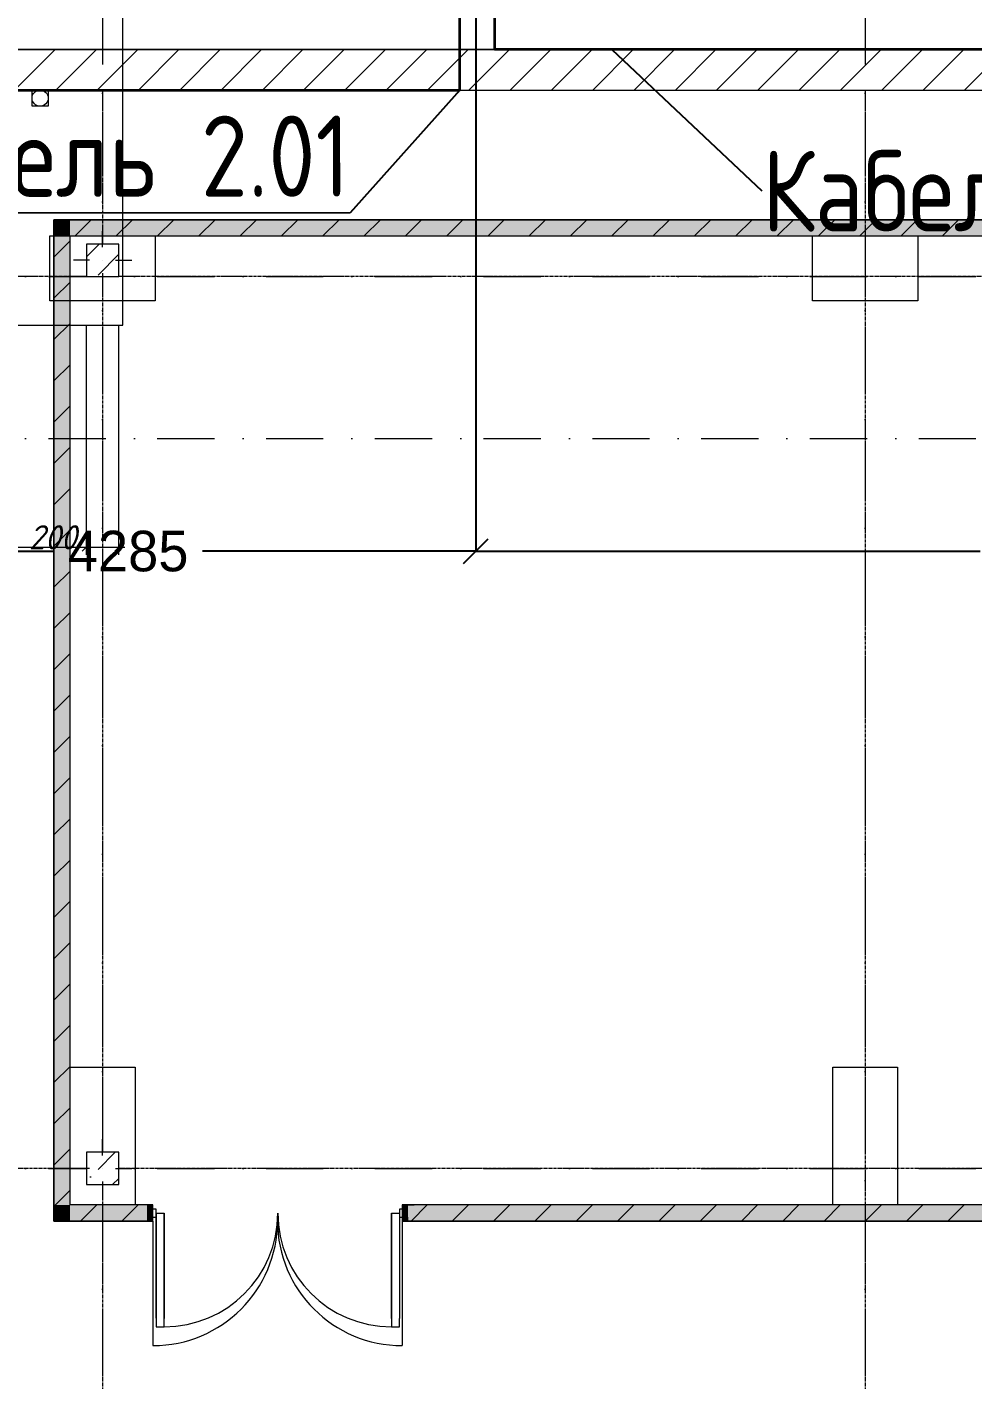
# Model space of a CAD drawing. Header units: millimetres. Extents: x 1499747 to 4230374, y -28481 to 441852.
# Drawn here: x 4004576 to 4010405, y 257398 to 265741 of the extents above; entities that cross this region are included whole.
import ezdxf
from ezdxf import colors
from ezdxf.entities.mleader import LeaderData, LeaderLine
from ezdxf.math import Vec2, Vec3
from ezdxf.xclip import XClip

# ---------------------------------------------------------------- set-up
doc = ezdxf.new("R2010")
doc.units = ezdxf.units.MM
doc.header["$MEASUREMENT"] = 0
doc.header["$XCLIPFRAME"] = 0
doc.set_wipeout_variables(frame=1)
for name, pattern in [('CENTER2', [28.575, 19.05, -3.175, 3.175, -3.175]), ('Dot & Dashed', [670.277762, 352.777767, -176.388884, 0, -141.111112]), ('Wipeout_Contour', [1000, 0, -1000]), ('Штрихпунктирная', [670.277762, 352.777767, -176.388884, 0, -141.111112])]:
    doc.linetypes.add(name, pattern=pattern)
for name, color, linetype in [('0_ANNOT_Dimensions', 7, 'Continuous'), ('13 этаж_25_Конструктив - Колонны', 7, 'Continuous'), ('Чертеж и Рисунок', 7, 'Continuous')]:
    doc.layers.add(name, color=color, linetype=linetype)
for name, color, linetype, lineweight in [('13 этаж_25_АР 06.03 custom_70_12 этаж_13_Интерьер - Мебель_Ном._пера__5_Ном._пера__5', 5, 'Continuous', 18), ('13 этаж_25_АР 06.03 custom_70_12 этаж_13_Интерьер - Мебель_Ном._пера__6_Ном._пера__6', 6, 'Continuous', 18), ('13 этаж_25_АР 06.03 custom_70_12 этаж_13_Интерьер - Мебель_Ном._пера__8_Ном._пера__8', 8, 'Continuous', 18), ('13 этаж_25_АР 06.03 custom_70__Оси_Ном._пера__8_Ном._пера__8', 8, 'Continuous', 18), ('13 этаж_25_АР 06.03 custom_70_контур_Ном._пера__1_Ном._пера__1', 1, 'Continuous', 18), ('13 этаж_25_АР 06.03 custom_70_мет. конструкции_Ном._пера__5_Ном._пера__5', 5, 'Continuous', 18), ('13 этаж_25_АР 06.03 custom_70_парапет 2_Ном._пера__8_Ном._пера__8', 8, 'Continuous', 18), ('13 этаж_25_АР 06.03 custom_70_Подложк_Ном._пера__1_Ном._пера__1', 1, 'Continuous', 18), ('13 этаж_25_АР 06.03 custom_70_Подложк_Ном._пера__8_Ном._пера__8', 8, 'Continuous', 18), ('13 этаж_25_Двери Archicad_Ном._пера__19_Ном._пера__255', 255, 'Continuous', 18), ('13 этаж_25_Двери Archicad_Ном._пера__23_Ном._пера__30', 30, 'Continuous', 18), ('13 этаж_25_Двери Archicad_Ном._пера__3_Ном._пера__30', 30, 'Continuous', 18), ('13 этаж_25_Двери Archicad_Ном._пера__47_Ном._пера__7', 7, 'Continuous', 18), ('13 этаж_25_Конструктив - Колонны_Ном._пера__170_Ном._пера__52', 52, 'Continuous', 18), ('13 этаж_25_Конструктив - Колонны_Ном._пера__20_Ном._пера__1', 1, 'Continuous', 18), ('13 этаж_25_Конструктив - Колонны_Ном._пера__28_Ном._пера__12', 12, 'Continuous', 18), ('13 этаж_25_Конструктив - Колонны_Ном._пера__7', 7, 'Continuous', 18), ('13 этаж_25_Конструктив - Перекрытия_Ном._пера__1_Ном._пера__7', 7, 'Continuous', 18), ('13 этаж_25_Конструктив - Стены Ненесущие Газоблок_Ном._пера__169_Ном._пера__83', 83, 'Continuous', 18), ('13 этаж_25_Конструктив - Стены Ненесущие Газоблок_Ном._пера__47_Ном._пера__7', 7, 'Continuous', 18), ('13 этаж_25_Конструктив - Стены Ненесущие Газоблок_Ном._пера__74_Ном._пера__255', 255, 'Continuous', 18), ('13 этаж_25_Парапет_Ном._пера__20_Ном._пера__1', 1, 'Continuous', 18), ('13 этаж_25_Размер - ГКЛ перегородки_Ном._пера__1_Ном._пера__7', 7, 'Continuous', 18), ('13 этаж_25_Элемент Модели - Оси_Ном._пера__2_Ном._пера__8', 8, 'Continuous', 18), ('FTP Cable', 130, 'Continuous', 30), ('ТП', 250, 'Continuous', 30)]:
    doc.layers.add(name, color=color, linetype=linetype, lineweight=lineweight)
doc.styles.add('ISOCPEUR_4', font='isocpeur.ttf', dxfattribs={"width": 0.85, "height": 250})
doc.styles.add('СГЕНЕРИР_СТИЛЬ_1', font='')
doc.styles.get('СГЕНЕРИР_СТИЛЬ_1').set_extended_font_data('GOST Common', italic=True)
doc.dimstyles.get("Standard").update_dxf_attribs({"dimtxt": 0.18, "dimasz": 0.18, "dimexe": 0.18, "dimexo": 0.0625, "dimgap": 0.09, "dimtad": 0, "dimtih": 1, "dimtoh": 1, "dimdec": 4, "dimzin": 0, "dimdsep": 46, "dimtxsty": 'Standard', "dimcen": 0.09, "dimadec": 0, "dimazin": 0, "dimtfac": 1, "dimtdec": 4, "dimtofl": 0, "dimtmove": 0, "dimatfit": 3, "dimfxl": 1, "dimtolj": 1, "dimtzin": 0, "dimarcsym": 0})
pattern_1 = [(45, (1162404.69, 34264.05), (-127.2792, 127.2792), [])]
pattern_2 = [(45, (1162404.7, 34264.05), (-183.8478, 183.8478), []), (45, (1162312.77, 34355.97), (-183.8478, 183.8478), [195, -65, 0, -65])]

# ---------------------------------------------------------------- blocks, each defined once
blk = doc.blocks.new('Чертеж_4_25', base_point=(1186000, 29700))
at = {"layer": '13 этаж_25_Двери Archicad_Ном._пера__19_Ном._пера__255', "linetype": 'Continuous', "true_color": 0xc7c8ca}
for points in [[(1172083, 40139.1), (1172115, 40139.1), (1172115, 40239.1), (1172083, 40239.1)], [(1173683, 40239.1), (1173651, 40239.1), (1173651, 40139.1), (1173683, 40139.1)]]:
    blk.add_hatch(color=9, dxfattribs=at).paths.add_polyline_path(points)
at = {"layer": '13 этаж_25_Конструктив - Стены Ненесущие Газоблок_Ном._пера__169_Ном._пера__83', "linetype": 'Continuous', "true_color": 0xc7c8ca}
h = blk.add_hatch(dxfattribs=at)
h.set_pattern_fill('БЛОКИ_БЕТОННЫЕ_ЭФФЕКТИВН_72', color=9, style=0, pattern_type=2)
h.set_pattern_definition(pattern_1)
h.paths.add_polyline_path([(1181154.7, 47364.1), (1169819.7, 47364.1), (1169819.7, 47114.1), (1181154.7, 47114.1)])
h = blk.add_hatch(dxfattribs=at)
h.set_pattern_fill('БЛОКИ_БЕТОННЫЕ_ЭФФЕКТИВН_72', color=9, style=0, pattern_type=2)
h.set_pattern_definition(pattern_1)
h.paths.add_polyline_path([(1171504.7, 46214.1), (1171604.7, 46214.1), (1171504.7, 46314.1)])
h = blk.add_hatch(dxfattribs=at)
h.set_pattern_fill('БЛОКИ_БЕТОННЫЕ_ЭФФЕКТИВН_72', color=9, style=0, pattern_type=2)
h.set_pattern_definition(pattern_1)
h.paths.add_polyline_path([(1171504.7, 46314.1), (1171604.7, 46214.1), (1171604.7, 46314.1)])
h = blk.add_hatch(dxfattribs=at)
h.set_pattern_fill('БЛОКИ_БЕТОННЫЕ_ЭФФЕКТИВН_72', color=9, style=0, pattern_type=2)
h.set_pattern_definition(pattern_1)
h.paths.add_polyline_path([(1180809.7, 46314.1), (1171604.7, 46314.1), (1171604.7, 46214.1), (1180809.7, 46214.1)])
h = blk.add_hatch(dxfattribs=at)
h.set_pattern_fill('БЛОКИ_БЕТОННЫЕ_ЭФФЕКТИВН_72', color=9, style=0, pattern_type=2)
h.set_pattern_definition(pattern_1)
h.paths.add_polyline_path([(1171504.7, 46214.1), (1171504.7, 40239.1), (1171604.7, 40239.1), (1171604.7, 46214.1)])
at = {"layer": '13 этаж_25_Конструктив - Стены Ненесущие Газоблок_Ном._пера__169_Ном._пера__83', "linetype": 'Continuous'}
h = blk.add_hatch(dxfattribs=at)
h.set_pattern_fill('БЛОКИ_БЕТОННЫЕ_ЭФФЕКТИВН_72', color=256, style=0, pattern_type=2)
h.set_pattern_definition(pattern_1)
h.paths.add_polyline_path([(1171604.7, 40239.1), (1171504.7, 40239.1), (1171504.7, 40139.1)])
at = {"layer": '13 этаж_25_Конструктив - Стены Ненесущие Газоблок_Ном._пера__169_Ном._пера__83', "linetype": 'Continuous', "true_color": 0xc7c8ca}
h = blk.add_hatch(dxfattribs=at)
h.set_pattern_fill('БЛОКИ_БЕТОННЫЕ_ЭФФЕКТИВН_72', color=9, style=0, pattern_type=2)
h.set_pattern_definition(pattern_1)
h.paths.add_polyline_path([(1171604.7, 40239.1), (1171504.7, 40139.1), (1171604.7, 40139.1)])
h = blk.add_hatch(dxfattribs=at)
h.set_pattern_fill('БЛОКИ_БЕТОННЫЕ_ЭФФЕКТИВН_72', color=9, style=0, pattern_type=2)
h.set_pattern_definition(pattern_1)
h.paths.add_polyline_path([(1171604.7, 40139.1), (1172083, 40139.1), (1172083, 40239.1), (1171604.7, 40239.1)])
h = blk.add_hatch(dxfattribs=at)
h.set_pattern_fill('БЛОКИ_БЕТОННЫЕ_ЭФФЕКТИВН_72', color=9, style=0, pattern_type=2)
h.set_pattern_definition(pattern_1)
h.paths.add_polyline_path([(1173683, 40139.1), (1180809.7, 40139.1), (1180809.7, 40239.1), (1173683, 40239.1)])
at = {"layer": '13 этаж_25_Конструктив - Стены Ненесущие Газоблок_Ном._пера__74_Ном._пера__255', "linetype": 'Continuous', "true_color": 0xc7c8ca}
for points in [[(1171504.7, 46214.1), (1171604.7, 46214.1), (1171504.7, 46314.1)], [(1171504.7, 46314.1), (1171604.7, 46214.1), (1171604.7, 46314.1)], [(1180809.7, 46314.1), (1171604.7, 46314.1), (1171604.7, 46214.1), (1180809.7, 46214.1)], [(1171504.7, 46214.1), (1171504.7, 40239.1), (1171604.7, 40239.1), (1171604.7, 46214.1)], [(1171604.7, 40239.1), (1171504.7, 40239.1), (1171504.7, 40139.1)], [(1171604.7, 40239.1), (1171504.7, 40139.1), (1171604.7, 40139.1)], [(1171604.7, 40139.1), (1172083, 40139.1), (1172083, 40239.1), (1171604.7, 40239.1)], [(1173683, 40139.1), (1180809.7, 40139.1), (1180809.7, 40239.1), (1173683, 40239.1)]]:
    blk.add_hatch(color=9, dxfattribs=at).paths.add_polyline_path(points)
at = {"layer": '13 этаж_25_АР 06.03 custom_70_12 этаж_13_Интерьер - Мебель_Ном._пера__5_Ном._пера__5', "color": 9, "linetype": 'Continuous', "true_color": 0xc7c8ca, "flags": 128}
for points in [[(1171604.7, 41089.1), (1172004.7, 41089.1), (1172004.7, 40239.1), (1171604.7, 40239.1)], [(1176304.7, 41089.1), (1176704.7, 41089.1), (1176704.7, 40239.1), (1176304.7, 40239.1)]]:
    blk.add_lwpolyline(points, close=True, dxfattribs=at)
at = {"layer": '13 этаж_25_АР 06.03 custom_70_12 этаж_13_Интерьер - Мебель_Ном._пера__6_Ном._пера__6', "color": 9, "linetype": 'Continuous', "true_color": 0xc7c8ca, "flags": 128}
for points in [[(1171479.7, 46214.1), (1172129.7, 46214.1), (1172129.7, 45814.1), (1171479.7, 45814.1)], [(1176179.7, 46214.1), (1176829.7, 46214.1), (1176829.7, 45814.1), (1176179.7, 45814.1)]]:
    blk.add_lwpolyline(points, close=True, dxfattribs=at)
at = {"layer": '13 этаж_25_АР 06.03 custom_70_12 этаж_13_Интерьер - Мебель_Ном._пера__8_Ном._пера__8', "color": 9, "linetype": 'Continuous', "true_color": 0xc7c8ca, "flags": 128}
for points in [[(1171479.7, 46214.1), (1172129.7, 46214.1), (1172129.7, 45814.1), (1171479.7, 45814.1)], [(1176179.7, 46214.1), (1176829.7, 46214.1), (1176829.7, 45814.1), (1176179.7, 45814.1)], [(1171604.7, 41089.1), (1172004.7, 41089.1), (1172004.7, 40239.1), (1171604.7, 40239.1)], [(1176304.7, 41089.1), (1176704.7, 41089.1), (1176704.7, 40239.1), (1176304.7, 40239.1)]]:
    blk.add_lwpolyline(points, close=True, dxfattribs=at)
at = {"layer": '13 этаж_25_АР 06.03 custom_70__Оси_Ном._пера__8_Ном._пера__8', "color": 9, "linetype": 'CENTER2', "true_color": 0xc7c8ca}
for p, q in [((1171804.7, 47114.1), (1171804.7, 32314.1)), ((1176504.7, 47114.1), (1176504.7, 32314.1)), ((1181154.7, 45964.1), (1169819.7, 45964.1)), ((1200719.9, 40464.1), (1169819.7, 40464.1))]:
    blk.add_line(p, q, dxfattribs=at)
at = {"layer": '13 этаж_25_АР 06.03 custom_70_контур_Ном._пера__1_Ном._пера__1', "color": 9, "linetype": 'Continuous', "true_color": 0xc7c8ca, "flags": 128}
for points in [[(1172084.7, 40139.1), (1171504.7, 40139.1), (1171504.7, 46314.1), (1180909.7, 46314.1), (1180909.7, 40139.1)], [(1172084.7, 40239.1), (1171604.7, 40239.1), (1171604.7, 46214.1), (1180809.7, 46214.1), (1180809.7, 40239.1)], [(1171504.7, 40139.1), (1172084.7, 40139.1), (1172084.7, 40239.1)], [(1172084.7, 40139.1), (1172084.7, 40162.6), (1172134.7, 40162.6), (1172134.7, 40212.6), (1172084.7, 40212.6), (1172084.7, 40162.6), (1172134.7, 40162.6), (1172134.7, 40187.6), (1172184.7, 40187.6), (1172184.7, 39537.6)], [(1173584.7, 39537.6), (1173584.7, 40187.6), (1173634.7, 40187.6), (1173634.7, 40162.6), (1173684.7, 40162.6), (1173684.7, 40212.6), (1173634.7, 40212.6), (1173634.7, 40162.6), (1173684.7, 40162.6), (1173684.7, 40139.1), (1173684.7, 40237.6)], [(1180509.7, 40239.1), (1173684.7, 40239.1)], [(1173684.7, 40139.1), (1173684.7, 40239.1)], [(1172134.7, 40187.6), (1172134.7, 39487.6), (1172184.7, 39487.6), (1172184.7, 40187.6)], [(1172134.7, 39539.6), (1172134.7, 40162.6)], [(1173584.7, 40187.6), (1173634.7, 40187.6), (1173634.7, 39537.6)], [(1173584.7, 39537.6), (1173584.7, 40187.6), (1173634.7, 40187.6)], [(1173584.7, 40187.6), (1173584.7, 39487.6), (1173634.7, 39487.6), (1173634.7, 39537.6)], [(1173634.7, 40187.6), (1173634.7, 39537.6)], [(1180509.7, 40139.1), (1173684.7, 40139.1)]]:
    blk.add_lwpolyline(points, dxfattribs=at)
at = {"layer": '13 этаж_25_АР 06.03 custom_70_контур_Ном._пера__1_Ном._пера__1', "color": 9, "linetype": 'Continuous', "true_color": 0xc7c8ca}
for centre, start, end in [((1172184.7, 40187.6), 270, 0), ((1173584.7, 40187.6), 180, 270)]:
    blk.add_arc(centre, 700, start, end, dxfattribs=at)
at = {"layer": '13 этаж_25_АР 06.03 custom_70_мет. конструкции_Ном._пера__5_Ном._пера__5', "color": 9, "linetype": 'Continuous', "true_color": 0xc7c8ca}
for p, q in [((1172129.7, 46214.1), (1176179.7, 46214.1)), ((1171604.7, 40239.1), (1171604.7, 45814.1))]:
    blk.add_line(p, q, dxfattribs=at)
at = {"layer": '13 этаж_25_АР 06.03 custom_70_парапет 2_Ном._пера__8_Ном._пера__8', "color": 9, "linetype": 'Continuous', "true_color": 0xc7c8ca, "flags": 128}
blk.add_lwpolyline([(1199704.5, 30164.1), (1181204.7, 30164.1), (1181204.7, 32314.1), (1169819.7, 32314.1), (1169819.7, 47114.1), (1181154.7, 47114.1), (1181154.7, 46214.1)], dxfattribs=at)
at = {"layer": '13 этаж_25_АР 06.03 custom_70_Подложк_Ном._пера__1_Ном._пера__1', "color": 9, "linetype": 'Continuous', "true_color": 0xc7c8ca}
blk.add_circle((1171419.7, 47064.1), 50, dxfattribs=at)
at = {"layer": '13 этаж_25_АР 06.03 custom_70_Подложк_Ном._пера__8_Ном._пера__8', "color": 9, "linetype": 'Continuous', "true_color": 0xc7c8ca, "flags": 128}
for points in [[(1171369.7, 47114.1), (1171469.7, 47114.1)], [(1171469.7, 47114.1), (1171469.7, 47014.1), (1171369.7, 47014.1), (1171369.7, 47114.1)]]:
    blk.add_lwpolyline(points, dxfattribs=at)
at = {"layer": '13 этаж_25_Двери Archicad_Ном._пера__23_Ном._пера__30', "color": 9, "linetype": 'Continuous', "true_color": 0xc7c8ca}
for p, q in [((1172115, 40239.1), (1172083, 40239.1)), ((1172083, 40239.1), (1172083, 40139.1)), ((1172115, 40139.1), (1172115, 40239.1)), ((1173683, 40239.1), (1173651, 40239.1)), ((1173651, 40239.1), (1173651, 40139.1)), ((1173683, 40139.1), (1173683, 40239.1)), ((1172083, 40139.1), (1172115, 40139.1)), ((1173651, 40139.1), (1173683, 40139.1))]:
    blk.add_line(p, q, dxfattribs=at)
at = {"layer": '13 этаж_25_Двери Archicad_Ном._пера__3_Ном._пера__30', "color": 9, "linetype": 'Continuous', "true_color": 0xc7c8ca}
for p, q in [((1172115, 40139.1), (1172115, 39371.1)), ((1173651, 40139.1), (1173651, 39371.1))]:
    blk.add_line(p, q, dxfattribs=at)
for centre, start, end in [((1172115, 40139.1), 270, 0), ((1173651, 40139.1), 180, 270)]:
    blk.add_arc(centre, 768, start, end, dxfattribs=at)
at = {"layer": '13 этаж_25_Двери Archicad_Ном._пера__47_Ном._пера__7', "color": 9, "linetype": 'Continuous', "true_color": 0xc7c8ca}
for p, q in [((1172083, 40239.1), (1172040, 40239.1)), ((1172083, 40239.1), (1172040, 40239.1)), ((1172083, 40139.1), (1172083, 40239.1)), ((1172083, 40139.1), (1172083, 40239.1)), ((1173683, 40139.1), (1173683, 40239.1)), ((1173683, 40139.1), (1173683, 40239.1)), ((1173683, 40239.1), (1173726, 40239.1)), ((1173683, 40239.1), (1173726, 40239.1)), ((1172083, 40139.1), (1172040, 40139.1)), ((1172083, 40139.1), (1172040, 40139.1)), ((1173683, 40139.1), (1173726, 40139.1)), ((1173683, 40139.1), (1173726, 40139.1))]:
    blk.add_line(p, q, dxfattribs=at)
at = {"layer": '13 этаж_25_Конструктив - Перекрытия_Ном._пера__1_Ном._пера__7', "linetype": 'Continuous', "flags": 128}
blk.add_lwpolyline([(1169569.7, 32064.1), (1169569.7, 47364.1), (1181404.7, 47364.1), (1181404.7, 46214.1), (1199704.5, 46214.1), (1199704.5, 29914), (1190354.6, 29914), (1180954.5, 29914), (1180954.5, 32064.1)], close=True, dxfattribs=at)
at = {"layer": '13 этаж_25_Конструктив - Стены Ненесущие Газоблок_Ном._пера__47_Ном._пера__7', "color": 9, "linetype": 'Continuous', "true_color": 0xc7c8ca}
for p, q in [((1172083, 40239.1), (1172040, 40239.1)), ((1172083, 40139.1), (1172083, 40239.1)), ((1173683, 40239.1), (1173726, 40239.1)), ((1173683, 40139.1), (1173683, 40239.1)), ((1172083, 40139.1), (1172040, 40139.1)), ((1173683, 40139.1), (1173726, 40139.1))]:
    blk.add_line(p, q, dxfattribs=at)
at = {"layer": '13 этаж_25_Конструктив - Стены Ненесущие Газоблок_Ном._пера__47_Ном._пера__7', "color": 9, "linetype": 'Continuous', "true_color": 0xc7c8ca, "flags": 128}
for points in [[(1181404.7, 47364.1), (1169819.7, 47364.1)], [(1169819.7, 47114.1), (1181154.7, 47114.1)], [(1171504.7, 46314.1), (1171504.7, 46214.1)], [(1180809.7, 46314.1), (1171504.7, 46314.1)], [(1171504.7, 46214.1), (1171504.7, 40239.1)], [(1171604.7, 46214.1), (1180809.7, 46214.1)], [(1171604.7, 40239.1), (1171604.7, 46214.1)], [(1171504.7, 40139.1), (1171504.7, 40239.1)], [(1172083, 40239.1), (1171604.7, 40239.1)], [(1180809.7, 40239.1), (1173683, 40239.1)], [(1171504.7, 40139.1), (1172083, 40139.1)], [(1173683, 40139.1), (1180909.7, 40139.1)]]:
    blk.add_lwpolyline(points, dxfattribs=at)
at = {"layer": '13 этаж_25_Парапет_Ном._пера__20_Ном._пера__1', "color": 9, "linetype": 'Continuous', "true_color": 0xc7c8ca}
for p, q in [((1171929.7, 45664.1), (1171929.7, 47714.1)), ((1171929.7, 46214.1), (1171929.7, 47714.1)), ((1171929.7, 46214.1), (1180951.9, 46214.1)), ((1162654.7, 45664.1), (1171929.7, 45664.1))]:
    blk.add_line(p, q, dxfattribs=at)
at = {"layer": '13 этаж_25_Парапет_Ном._пера__20_Ном._пера__1', "color": 9, "linetype": 'Dot & Dashed', "true_color": 0xc7c8ca}
for p, q in [((1171929.7, 46214.1), (1180951.9, 46214.1)), ((1162654.7, 45664.1), (1171929.7, 45664.1))]:
    blk.add_line(p, q, dxfattribs=at)
at = {"layer": '13 этаж_25_Размер - ГКЛ перегородки_Ном._пера__1_Ном._пера__7', "color": 9, "linetype": 'Continuous', "true_color": 0xc7c8ca}
for p, q in [((1171704.7, 44247.8), (1171704.7, 45664.1)), ((1171704.7, 44247.8), (1171704.7, 45664.1)), ((1171904.7, 44247.8), (1171904.7, 45664.1)), ((1171729.7, 44319.7), (1171679.7, 44269.7)), ((1171729.7, 44319.7), (1171679.7, 44269.7)), ((1171879.7, 44269.7), (1171929.7, 44319.7)), ((1169729.8, 44294.7), (1171704.7, 44294.7)), ((1171704.7, 44294.7), (1171904.7, 44294.7)), ((1171904.7, 44294.7), (1171942.2, 44294.7))]:
    blk.add_line(p, q, dxfattribs=at)
at = {"layer": '13 этаж_25_Элемент Модели - Оси_Ном._пера__2_Ном._пера__8', "linetype": 'Штрихпунктирная'}
for p, q in [((1171804.7, 48964.1), (1171804.7, 14064.1)), ((1176504.7, 48964.1), (1176504.7, 14064.1)), ((1159404.7, 45964.1), (1216204.7, 45964.1)), ((1159404.7, 44964.1), (1216204.7, 44964.1)), ((1159404.7, 40464.1), (1216204.7, 40464.1))]:
    blk.add_line(p, q, dxfattribs=at)
at = {"layer": '13 этаж_25_Размер - ГКЛ перегородки_Ном._пера__1_Ном._пера__7', "color": 9, "linetype": 'Continuous', "true_color": 0xc7c8ca, "insert": (1171350.2, 44280.7), "char_height": 150, "attachment_point": 7, "style": 'СГЕНЕРИР_СТИЛЬ_1'}
blk.add_mtext('\\A1;{\\pql;\\fGOST Common|b0|i1|c204|p0;\\W1.000000;200}', dxfattribs=at)
at = {"color": 9, "linetype": 'Wipeout_Contour', "ltscale": 4690838.967291426, "true_color": 0xc7c8ca}
blk.add_wipeout([(1171704.7, 45964.1), (1171904.7, 45964.1), (1171904.7, 46164.1), (1171704.7, 46164.1)], dxfattribs=at).dxf.layer = '13 этаж_25_Конструктив - Колонны'
at = {"color": 9, "linetype": 'Wipeout_Contour', "ltscale": 4690012.505226145, "true_color": 0xc7c8ca}
blk.add_wipeout([(1171704.7, 40364.1), (1171904.7, 40364.1), (1171904.7, 40564.1), (1171704.7, 40564.1)], dxfattribs=at).dxf.layer = '13 этаж_25_Конструктив - Колонны'
at = {"layer": '13 этаж_25_Конструктив - Колонны_Ном._пера__170_Ном._пера__52', "linetype": 'Continuous', "true_color": 0xc7c8ca}
h = blk.add_hatch(dxfattribs=at)
h.set_pattern_fill('ЖЕЛЕЗОБЕТОН_0019', color=9, style=0, pattern_type=2)
h.set_pattern_definition(pattern_2)
h.paths.add_polyline_path([(1171704.7, 45964.1), (1171904.7, 45964.1), (1171904.7, 46164.1), (1171704.7, 46164.1)])
h = blk.add_hatch(dxfattribs=at)
h.set_pattern_fill('ЖЕЛЕЗОБЕТОН_0019', color=9, style=0, pattern_type=2)
h.set_pattern_definition(pattern_2)
h.paths.add_polyline_path([(1171704.7, 40364.1), (1171904.7, 40364.1), (1171904.7, 40564.1), (1171704.7, 40564.1)])
at = {"layer": '13 этаж_25_Конструктив - Колонны_Ном._пера__20_Ном._пера__1', "color": 9, "linetype": 'Continuous', "true_color": 0xc7c8ca}
for p, q in [((1171804.7, 46144.1), (1171804.7, 46244.1)), ((1171724.7, 46064.1), (1171624.7, 46064.1)), ((1171804.7, 46064.1), (1171804.7, 46064.1)), ((1171884.7, 46064.1), (1171984.7, 46064.1)), ((1171804.7, 45984.1), (1171804.7, 45884.1)), ((1171804.7, 40544.1), (1171804.7, 40644.1)), ((1171724.7, 40464.1), (1171624.7, 40464.1)), ((1171804.7, 40464.1), (1171804.7, 40464.1)), ((1171884.7, 40464.1), (1171984.7, 40464.1)), ((1171804.7, 40384.1), (1171804.7, 40284.1))]:
    blk.add_line(p, q, dxfattribs=at)
at = {"layer": '13 этаж_25_Конструктив - Колонны_Ном._пера__28_Ном._пера__12', "color": 9, "linetype": 'Continuous', "true_color": 0xc7c8ca, "flags": 128}
for points in [[(1171704.7, 45964.1), (1171904.7, 45964.1), (1171904.7, 46164.1), (1171704.7, 46164.1)], [(1171704.7, 40364.1), (1171904.7, 40364.1), (1171904.7, 40564.1), (1171704.7, 40564.1)]]:
    blk.add_lwpolyline(points, close=True, dxfattribs=at)
at = {"layer": '13 этаж_25_Конструктив - Колонны_Ном._пера__7', "color": 9, "linetype": 'Wipeout_Contour', "true_color": 0xc7c8ca}
for p, q in [((1171904.7, 46164.1), (1171704.7, 46164.1)), ((1171704.7, 46164.1), (1171704.7, 45964.1)), ((1171904.7, 45964.1), (1171904.7, 46164.1)), ((1171704.7, 45964.1), (1171904.7, 45964.1)), ((1171904.7, 40564.1), (1171704.7, 40564.1)), ((1171704.7, 40564.1), (1171704.7, 40364.1)), ((1171904.7, 40364.1), (1171904.7, 40564.1)), ((1171704.7, 40364.1), (1171904.7, 40364.1))]:
    blk.add_line(p, q, dxfattribs=at)
blk = doc.blocks.new('_Oblique')
at = {"color": 0, "linetype": 'ByBlock', "lineweight": -2}
blk.add_line((-0.5, -0.5), (0.5, 0.5), dxfattribs=at)
blk = doc.blocks.new('*D851')
at = {"layer": '0_ANNOT_Dimensions', "color": 0, "lineweight": -2, "transparency": 16777216}
for p, q in [((4007341.2, 265952.2), (4007341.2, 262507.4)), ((4003056.2, 262829.7), (4003056.2, 262507.4)), ((4003056.2, 262507.6), (4004740.3, 262507.6)), ((4007341.2, 262507.6), (4005657.1, 262507.6))]:
    blk.add_line(p, q, dxfattribs=at)
at = {"layer": 'Defpoints', "color": 0, "lineweight": 30, "transparency": 16777216}
for p in [(4007341.2, 265952.3), (4003056.2, 262829.8), (4007341.2, 262507.6)]:
    blk.add_point(p, dxfattribs=at)
at = {"layer": '0_ANNOT_Dimensions', "color": 0, "lineweight": -2, "transparency": 16777216, "xscale": 150, "yscale": 150, "zscale": 150, "rotation": 180}
blk.add_blockref('_Oblique', (4003056.2, 262507.6), dxfattribs=at)
at = {"layer": '0_ANNOT_Dimensions', "color": 0, "lineweight": -2, "transparency": 16777216, "xscale": 150, "yscale": 150, "zscale": 150}
blk.add_blockref('_Oblique', (4007341.2, 262507.6), dxfattribs=at)
at = {"layer": '0_ANNOT_Dimensions', "color": 0, "lineweight": 25, "transparency": 16777216, "insert": (4005198.7, 262507.6), "char_height": 250, "attachment_point": 5}
blk.add_mtext('\\A1;4285', dxfattribs=at)
blk = doc.blocks.new('*D913')
at = {"layer": '0_ANNOT_Dimensions', "color": 0, "lineweight": -2, "transparency": 16777216}
for p, q in [((4007341.2, 265952.2), (4007341.2, 262507.6)), ((4014391.2, 264452.2), (4014391.2, 262507.6)), ((4007341.2, 262507.8), (4010449.4, 262507.8)), ((4014391.2, 262507.8), (4011282.9, 262507.8))]:
    blk.add_line(p, q, dxfattribs=at)
at = {"layer": 'Defpoints', "color": 0, "lineweight": 30, "transparency": 16777216}
for p in [(4007341.2, 265952.3), (4014391.2, 264452.3), (4007341.2, 262507.8)]:
    blk.add_point(p, dxfattribs=at)
at = {"layer": '0_ANNOT_Dimensions', "color": 0, "lineweight": -2, "transparency": 16777216, "xscale": 150, "yscale": 150, "zscale": 150, "rotation": 180}
blk.add_blockref('_Oblique', (4007341.2, 262507.8), dxfattribs=at)
at = {"layer": '0_ANNOT_Dimensions', "color": 0, "lineweight": -2, "transparency": 16777216, "xscale": 150, "yscale": 150, "zscale": 150}
blk.add_blockref('_Oblique', (4014391.2, 262507.8), dxfattribs=at)
at = {"layer": '0_ANNOT_Dimensions', "color": 0, "lineweight": 25, "transparency": 16777216, "insert": (4010866.2, 262507.8), "char_height": 250, "attachment_point": 5}
blk.add_mtext('\\A1;7050', dxfattribs=at)

msp = doc.modelspace()

# ---------------------------------------------------------------- block references
at = {"layer": 'Чертеж и Рисунок', "linetype": 'Continuous'}
ref = msp.add_blockref('Чертеж_4_25', (4019236.496, 247938.20629), dxfattribs=at)
XClip(ref).set_block_clipping_path([(1144000, 0), (1228000, 59400.0000000006)])

# ---------------------------------------------------------------- next in the draw order: linework, layer by layer
at = {"layer": 'FTP Cable', "lineweight": 35}
for points in [[(4029091.04271, 261880.53099), (4030081.02545, 261880.53099), (4030081.02545, 257770.22037), (4032553.89914, 257770.22037), (4032553.89914, 256126.27224), (4022067.01887, 256126.27224), (4022067.01887, 249382.37303), (4015291.11063, 249382.37303), (4015291.11063, 251397.24149), (4003320.58372, 251397.24149), (4003320.58372, 265352.32575), (4007243.11526, 265352.32575), (4007243.11526, 265950.96191)], [(4029091.04271, 262529.36721), (4029136.2676, 262529.36721), (4029136.2676, 264354.99238), (4014697.33398, 264354.99238), (4014697.33398, 265602.28865), (4007458.66195, 265602.28865), (4007458.66195, 265950.92537)]]:
    msp.add_lwpolyline(points, dxfattribs=at)

# ---------------------------------------------------------------- next in the draw order: dimensions: what is measured, and where the dimension line sits
at = {"layer": '0_ANNOT_Dimensions', "lineweight": 25}
for base, p1, picture, middle in [((4007341.18613, 262507.61467), (4003056.18613, 262829.80689), '*D851', (4005198.68613, 262507.61467)), ((4007341.18613, 262507.79467), (4014391.18613, 264452.25705), '*D913', (4010866.18613, 262507.79467))]:
    dim = msp.add_linear_dim(base=base, p1=p1, p2=(4007341.18613, 265952.25705), dimstyle='Standard', override={"dimtxt": 250, "dimasz": 150, "dimdec": 0, "dimblk1": 'Oblique', "dimblk2": 'Oblique', "dimsah": 1}, dxfattribs=at)
    dim.commit()
    dim.dimension.update_dxf_attribs({"geometry": picture, "text_midpoint": middle})

# ---------------------------------------------------------------- next in the draw order: leaders
at = {"layer": 'ТП', "lineweight": 30}
ml = msp.add_multileader_mtext('Standard', dxfattribs=at)
ml.set_content('Кабель 1.02', color=256, style='ISOCPEUR_4')
ml.set_leader_properties()
ml.build(insert=Vec2(0, 0))
ml.multileader.update_dxf_attribs({"text_right_attachment_type": 6, "dogleg_length": 0.36, "arrow_head_size": 0.18})
ctx = ml.context
ctx.base_point, ctx.char_height, ctx.arrow_head_size, ctx.landing_gap_size, ctx.plane_origin, ctx.plane_x_axis, ctx.plane_y_axis = Vec3(4009105.39699, 264729.92729), 500, 0.18, 0.09, Vec3(4018654.39752, 262780.64355), Vec3(0.9999997664, 0.0006834744), Vec3(-0.0006834744, 0.9999997664)
ctx.right_attachment = 6
notes = []
notes.append((ctx, [(0, (1, 1, 0), (4009105.39699, 264729.92729), (0.9999997664, 0.0006834744), 0.00000000013, [(0, [(4008180.56378, 265602.28865)], 0, [])])]))
ctx.mtext.insert, ctx.mtext.text_direction, ctx.mtext.rotation, ctx.mtext.width, ctx.mtext.flow_direction = Vec3(4009105.31612, 264979.9273), Vec3(0.9999997664, 0.0006834744), 0.0006834744, 3333.2408404, 5
ml = msp.add_multileader_mtext('Standard', dxfattribs=at)
ml.set_content('Кабель 2.01', color=256, style='ISOCPEUR_4')
ml.set_leader_properties()
ml.build(insert=Vec2(0, 0))
ml.multileader.update_dxf_attribs({"text_right_attachment_type": 6, "dogleg_length": 0.36, "arrow_head_size": 0.18})
ctx = ml.context
ctx.base_point, ctx.char_height, ctx.arrow_head_size, ctx.landing_gap_size, ctx.plane_origin, ctx.plane_x_axis, ctx.plane_y_axis = Vec3(4003591.18955, 264942.62376), 500, 0.18, 0.09, Vec3(4017604.6804, 264424.57087), Vec3(0.9999997664, 0.0006834744), Vec3(-0.0006834744, 0.9999997664)
ctx.right_attachment, ctx.text_align_type = 6, 2
notes.append((ctx, [(1, (1, 1, 0), (4006566.60807, 264594.6573), (-0.9999997664, -0.0006834744), 0.00000000013, [(0, [(4007243.11526, 265352.32575)], 0, [])])]))
ctx.mtext.insert, ctx.mtext.text_direction, ctx.mtext.rotation, ctx.mtext.width, ctx.mtext.alignment, ctx.mtext.flow_direction = Vec3(4006566.10799, 265194.65709), Vec3(0.9999997664, 0.0006834744), 0.0006834744, 3333.2408404, 3, 5
for ctx, leaders in notes:
    for number, flags, end, landing, length, lines in leaders:
        leader = LeaderData()
        leader.index, (leader.has_last_leader_line, leader.has_dogleg_vector, leader.attachment_direction) = number, flags
        leader.last_leader_point, leader.dogleg_vector, leader.dogleg_length = Vec3(end), Vec3(landing), length
        for number, points, colour, breaks in lines:
            line = LeaderLine()
            line.index, line.vertices, line.color, line.breaks = number, Vec3.list(points), colors.encode_raw_color(colour), breaks
            leader.lines.append(line)
        ctx.leaders.append(leader)

doc.saveas('drawing.dxf')
